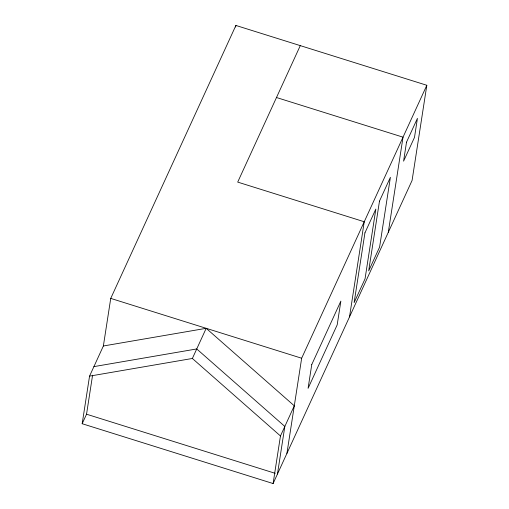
<?xml version="1.0" encoding="UTF-8"?>
<svg xmlns="http://www.w3.org/2000/svg" width="509" height="509" viewBox="0 0 509 509"><rect width="100%" height="100%" fill="white"/><g stroke="black" fill="none" stroke-linecap="round" stroke-linejoin="round"><path stroke-width="0.76" d="M82.178 423.723L89.546 376.138L103.372 345.986L110.739 298.401L235.902 25.45L426.822 85.277L412.086 180.447L273.098 483.55L82.178 423.723L86.543 414.205L92.581 375.197M235.661 27.009L235.902 25.45M273.098 483.55L280.465 435.965L294.291 405.813L206.196 328.318L103.372 345.986M277.462 474.025L284.83 426.44L196.735 348.945L93.91 366.62M286.923 453.398L301.659 358.228L426.822 85.277M349.505 316.922L364.24 221.752L237.703 182.101L300.285 45.625M388.291 232.339L403.026 137.169L276.489 97.518M89.546 376.138L192.37 358.47L206.196 328.318M110.739 298.401L301.659 358.228M86.543 414.205L275.191 473.319M192.37 358.47L280.465 435.965M311.762 364.552L308.079 388.348L337.187 324.869L340.871 301.08L311.762 364.552M364.934 232.848L354.124 302.645L365.042 278.837L375.846 209.046L364.934 232.848M379.485 201.112L368.681 270.903L379.599 247.1L390.403 177.31L379.485 201.112M406.519 142.157L403.573 161.194L414.491 137.385L417.437 118.355L406.519 142.157"/></g></svg>
